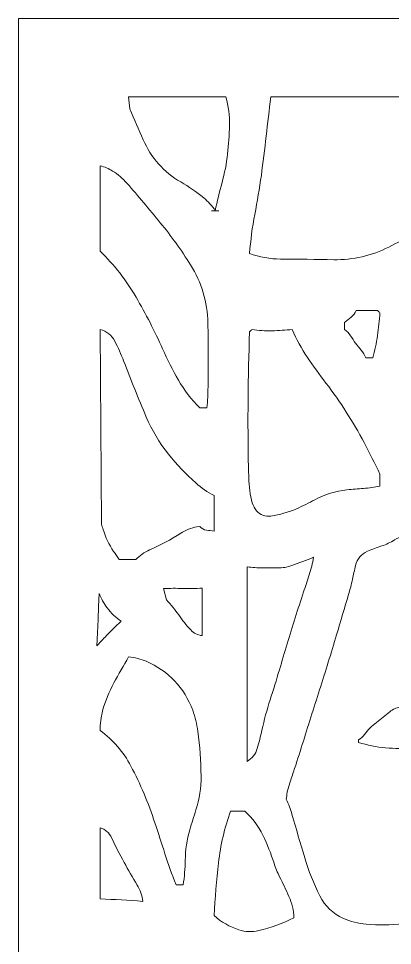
# Model space of a CAD drawing. Header units: centimetres. Extents: x -10 to 9.6, y -3.4 to 11.2.
# Drawn here: x 0.31 to 4.03, y 1.97 to 11.19 of the extents above; entities that cross this region are included whole.
import ezdxf

# ---------------------------------------------------------------- set-up
doc = ezdxf.new("R2010")
doc.units = ezdxf.units.CM
doc.header["$MEASUREMENT"] = 0
doc.layers.add('layer 1', color=7, linetype='Continuous')

msp = doc.modelspace()

# ---------------------------------------------------------------- linework, layer by layer
at = {"layer": 'layer 1', "color": 242, "lineweight": 9}
for points, knots in [([(0.3088, 11.19094), (0.3088, 11.19094), (9.64712, 11.19094), (9.64712, 11.19094), (9.64712, 11.19094), (9.64712, 11.19094), (9.64712, -3.4475), (9.64712, -3.4475), (9.64712, -3.4475), (9.64712, -3.4475), (0.3088, -3.4475), (0.3088, -3.4475), (0.3088, -3.4475), (0.3088, -3.4475), (0.3088, 11.19094), (0.3088, 11.19094)], [0, 0, 0, 0, 0.2, 0.2, 0.2, 0.2, 0.4, 0.4, 0.4, 0.4, 0.6, 0.6, 0.6, 0.6, 1, 1, 1, 1]), ([(1.41855, 10.29123), (1.46225, 10.18889), (1.50633, 10.08671), (1.55078, 9.9847), (1.55078, 9.9847), (1.6275, 9.80864), (1.75814, 9.66161), (1.92398, 9.56477), (1.92398, 9.56477), (2.00404, 9.51801), (2.08056, 9.46542), (2.15289, 9.40743), (2.15289, 9.40743), (2.19817, 9.37113), (2.23689, 9.32731), (2.26734, 9.2779), (2.26734, 9.2779), (2.28652, 9.37243), (2.30921, 9.46622), (2.33536, 9.55907), (2.33536, 9.55907), (2.36154, 9.65205), (2.38011, 9.74699), (2.3909, 9.84298), (2.3909, 9.84298), (2.40154, 9.93761), (2.40805, 10.03265), (2.41041, 10.12785), (2.41041, 10.12785), (2.41278, 10.22357), (2.40034, 10.31906), (2.37352, 10.41099), (2.37352, 10.41099), (2.37352, 10.41099), (1.40567, 10.41099), (1.40567, 10.41099), (1.40567, 10.41099), (1.40567, 10.41099), (1.41855, 10.29123), (1.41855, 10.29123)], [0, 0, 0, 0, 0.0909091, 0.0909091, 0.0909091, 0.0909091, 0.1818182, 0.1818182, 0.1818182, 0.1818182, 0.2727273, 0.2727273, 0.2727273, 0.2727273, 0.3636364, 0.3636364, 0.3636364, 0.3636364, 0.4545455, 0.4545455, 0.4545455, 0.4545455, 0.5454545, 0.5454545, 0.5454545, 0.5454545, 0.6363636, 0.6363636, 0.6363636, 0.6363636, 0.7272727, 0.7272727, 0.7272727, 0.7272727, 0.8181818, 0.8181818, 0.8181818, 0.8181818, 1, 1, 1, 1]), ([(2.82207, 10.41099), (2.80495, 10.28113), (2.78925, 10.1511), (2.775, 10.0209), (2.775, 10.0209), (2.76072, 9.89047), (2.74469, 9.76024), (2.72694, 9.63025), (2.72694, 9.63025), (2.70763, 9.50063), (2.68581, 9.37139), (2.66152, 9.24262), (2.66152, 9.24262), (2.63721, 9.11376), (2.61988, 8.98369), (2.6096, 8.85296), (2.6096, 8.85296), (2.70888, 8.81741), (2.81341, 8.79886), (2.91886, 8.79809), (2.91886, 8.79809), (3.09519, 8.7968), (3.2715, 8.79471), (3.4478, 8.7918), (3.4478, 8.7918), (3.63842, 8.78868), (3.82686, 8.83193), (3.99702, 8.91792), (3.99702, 8.91792), (4.07777, 8.95872), (4.15826, 9.00002), (4.23851, 9.0418), (4.23851, 9.0418), (4.24976, 9.10966), (4.27883, 9.17334), (4.3227, 9.22633), (4.3227, 9.22633), (4.39466, 9.31324), (4.45514, 9.40903), (4.50266, 9.51137), (4.50266, 9.51137), (4.55409, 9.62213), (4.5993, 9.73567), (4.63809, 9.85147), (4.63809, 9.85147), (4.6769, 9.96735), (4.7068, 10.08602), (4.72752, 10.20645), (4.72752, 10.20645), (4.73789, 10.26673), (4.74803, 10.32705), (4.75793, 10.38741), (4.75793, 10.38741), (4.75398, 10.39134), (4.75003, 10.39527), (4.7461, 10.39921), (4.7461, 10.39921), (4.74217, 10.40314), (4.73824, 10.40706), (4.73431, 10.41099), (4.73431, 10.41099), (4.73431, 10.41099), (2.82207, 10.41099), (2.82207, 10.41099)], [0, 0, 0, 0, 0.0588235, 0.0588235, 0.0588235, 0.0588235, 0.1176471, 0.1176471, 0.1176471, 0.1176471, 0.1764706, 0.1764706, 0.1764706, 0.1764706, 0.2352941, 0.2352941, 0.2352941, 0.2352941, 0.2941176, 0.2941176, 0.2941176, 0.2941176, 0.3529412, 0.3529412, 0.3529412, 0.3529412, 0.4117647, 0.4117647, 0.4117647, 0.4117647, 0.4705882, 0.4705882, 0.4705882, 0.4705882, 0.5294118, 0.5294118, 0.5294118, 0.5294118, 0.5882353, 0.5882353, 0.5882353, 0.5882353, 0.6470588, 0.6470588, 0.6470588, 0.6470588, 0.7058824, 0.7058824, 0.7058824, 0.7058824, 0.7647059, 0.7647059, 0.7647059, 0.7647059, 0.8235294, 0.8235294, 0.8235294, 0.8235294, 0.8823529, 0.8823529, 0.8823529, 0.8823529, 1, 1, 1, 1]), ([(1.12232, 8.87657), (1.26152, 8.74132), (1.38162, 8.58765), (1.47921, 8.41989), (1.47921, 8.41989), (1.57642, 8.25278), (1.66471, 8.08061), (1.74368, 7.90417), (1.74368, 7.90417), (1.7911, 7.79821), (1.84361, 7.69464), (1.90103, 7.59376), (1.90103, 7.59376), (1.95871, 7.49244), (2.03034, 7.39977), (2.11386, 7.31842), (2.11386, 7.31842), (2.11386, 7.31842), (2.18467, 7.31842), (2.18467, 7.31842), (2.18467, 7.31842), (2.1914, 7.38798), (2.19523, 7.45779), (2.19616, 7.52768), (2.19616, 7.52768), (2.19899, 7.73947), (2.19845, 7.95128), (2.19454, 8.16305), (2.19454, 8.16305), (2.19077, 8.36746), (2.13135, 8.56687), (2.02258, 8.73998), (2.02258, 8.73998), (1.93077, 8.88612), (1.82989, 9.02633), (1.7205, 9.15983), (1.7205, 9.15983), (1.61164, 9.2927), (1.50077, 9.42391), (1.38792, 9.55341), (1.38792, 9.55341), (1.34696, 9.60041), (1.29919, 9.64097), (1.24617, 9.67375), (1.24617, 9.67375), (1.20779, 9.69748), (1.16604, 9.71523), (1.12233, 9.72643), (1.12233, 9.72643), (1.12233, 9.72643), (1.12233, 8.87657), (1.12233, 8.87657)], [0, 0, 0, 0, 0.0714286, 0.0714286, 0.0714286, 0.0714286, 0.1428571, 0.1428571, 0.1428571, 0.1428571, 0.2142857, 0.2142857, 0.2142857, 0.2142857, 0.2857143, 0.2857143, 0.2857143, 0.2857143, 0.3571429, 0.3571429, 0.3571429, 0.3571429, 0.4285714, 0.4285714, 0.4285714, 0.4285714, 0.5, 0.5, 0.5, 0.5, 0.5714286, 0.5714286, 0.5714286, 0.5714286, 0.6428571, 0.6428571, 0.6428571, 0.6428571, 0.7142857, 0.7142857, 0.7142857, 0.7142857, 0.7857143, 0.7857143, 0.7857143, 0.7857143, 0.8571429, 0.8571429, 0.8571429, 0.8571429, 1, 1, 1, 1]), ([(3.88442, 8.28637), (3.88442, 8.28637), (3.67195, 8.28637), (3.67195, 8.28637), (3.67195, 8.28637), (3.66004, 8.26059), (3.64248, 8.23779), (3.62059, 8.21969), (3.62059, 8.21969), (3.59897, 8.2018), (3.57675, 8.18466), (3.55396, 8.16829), (3.55396, 8.16829), (3.55396, 8.16829), (3.55396, 8.09748), (3.55396, 8.09748), (3.55396, 8.09748), (3.57843, 8.08105), (3.59928, 8.05975), (3.61517, 8.03492), (3.61517, 8.03492), (3.64731, 7.98469), (3.68292, 7.93679), (3.72175, 7.89154), (3.72175, 7.89154), (3.74129, 7.86876), (3.75644, 7.84254), (3.76641, 7.81424), (3.76641, 7.81424), (3.76641, 7.81424), (3.83717, 7.81424), (3.83717, 7.81424), (3.83717, 7.81424), (3.85751, 7.88732), (3.87295, 7.96167), (3.88336, 8.0368), (3.88336, 8.0368), (3.89377, 8.11187), (3.902, 8.18722), (3.90805, 8.26278), (3.90805, 8.26278), (3.90409, 8.26668), (3.90015, 8.27061), (3.89623, 8.27454), (3.89623, 8.27454), (3.89229, 8.27849), (3.88836, 8.28242), (3.88442, 8.28637)], [0, 0, 0, 0, 0.0769231, 0.0769231, 0.0769231, 0.0769231, 0.1538462, 0.1538462, 0.1538462, 0.1538462, 0.2307692, 0.2307692, 0.2307692, 0.2307692, 0.3076923, 0.3076923, 0.3076923, 0.3076923, 0.3846154, 0.3846154, 0.3846154, 0.3846154, 0.4615385, 0.4615385, 0.4615385, 0.4615385, 0.5384615, 0.5384615, 0.5384615, 0.5384615, 0.6153846, 0.6153846, 0.6153846, 0.6153846, 0.6923077, 0.6923077, 0.6923077, 0.6923077, 0.7692308, 0.7692308, 0.7692308, 0.7692308, 0.8461538, 0.8461538, 0.8461538, 0.8461538, 1, 1, 1, 1]), ([(1.31119, 5.80756), (1.31119, 5.80756), (1.47648, 5.80756), (1.47648, 5.80756), (1.47648, 5.80756), (1.51569, 5.84849), (1.56251, 5.88141), (1.61428, 5.90447), (1.61428, 5.90447), (1.72155, 5.95224), (1.82521, 6.00768), (1.9245, 6.07037), (1.9245, 6.07037), (1.97386, 6.10154), (2.02841, 6.12368), (2.08553, 6.13574), (2.08553, 6.13574), (2.08553, 6.13574), (2.11386, 6.13811), (2.11386, 6.13811), (2.11386, 6.13811), (2.12977, 6.11693), (2.15387, 6.1035), (2.18024, 6.1011), (2.18024, 6.1011), (2.20548, 6.09881), (2.23061, 6.09538), (2.25555, 6.09084), (2.25555, 6.09084), (2.25555, 6.09084), (2.25555, 6.44495), (2.25555, 6.44495), (2.25555, 6.44495), (2.1901, 6.47949), (2.12905, 6.52181), (2.07374, 6.57098), (2.07374, 6.57098), (1.97499, 6.65874), (1.88389, 6.75479), (1.80147, 6.85804), (1.80147, 6.85804), (1.71196, 6.97017), (1.63791, 7.09385), (1.58131, 7.22569), (1.58131, 7.22569), (1.50208, 7.41032), (1.42691, 7.59667), (1.35588, 7.7846), (1.35588, 7.7846), (1.33029, 7.85237), (1.30052, 7.91848), (1.26674, 7.98255), (1.26674, 7.98255), (1.23677, 8.03938), (1.18443, 8.08105), (1.12233, 8.09748), (1.12233, 8.09748), (1.12233, 8.09748), (1.13479, 6.15997), (1.13479, 6.15997), (1.13479, 6.15997), (1.14059, 6.14317), (1.14602, 6.12625), (1.15105, 6.1092), (1.15105, 6.1092), (1.17419, 6.03085), (1.20966, 5.95669), (1.25613, 5.8895), (1.25613, 5.8895), (1.2655, 5.87597), (1.27488, 5.86245), (1.28426, 5.84893), (1.28426, 5.84893), (1.29366, 5.83542), (1.30263, 5.82162), (1.31119, 5.80756)], [0, 0, 0, 0, 0.05, 0.05, 0.05, 0.05, 0.1, 0.1, 0.1, 0.1, 0.15, 0.15, 0.15, 0.15, 0.2, 0.2, 0.2, 0.2, 0.25, 0.25, 0.25, 0.25, 0.3, 0.3, 0.3, 0.3, 0.35, 0.35, 0.35, 0.35, 0.4, 0.4, 0.4, 0.4, 0.45, 0.45, 0.45, 0.45, 0.5, 0.5, 0.5, 0.5, 0.55, 0.55, 0.55, 0.55, 0.6, 0.6, 0.6, 0.6, 0.65, 0.65, 0.65, 0.65, 0.7, 0.7, 0.7, 0.7, 0.75, 0.75, 0.75, 0.75, 0.8, 0.8, 0.8, 0.8, 0.85, 0.85, 0.85, 0.85, 0.9, 0.9, 0.9, 0.9, 1, 1, 1, 1]), ([(3.90805, 6.65741), (3.85767, 6.76337), (3.80509, 6.86825), (3.75031, 6.97201), (3.75031, 6.97201), (3.6406, 7.17983), (3.5137, 7.37807), (3.3709, 7.56473), (3.3709, 7.56473), (3.30696, 7.64832), (3.24514, 7.73352), (3.1855, 7.82023), (3.1855, 7.82023), (3.12571, 7.90716), (3.07511, 8.00008), (3.03454, 8.09748), (3.03454, 8.09748), (2.96783, 8.09069), (2.9009, 8.08623), (2.83388, 8.0841), (2.83388, 8.0841), (2.76673, 8.08198), (2.69952, 8.08646), (2.63324, 8.09748), (2.63324, 8.09748), (2.62929, 8.09356), (2.62536, 8.08962), (2.62143, 8.08569), (2.62143, 8.08569), (2.6175, 8.08175), (2.61356, 8.07782), (2.6096, 8.07391), (2.6096, 8.07391), (2.59392, 7.62545), (2.59001, 7.17667), (2.59788, 6.728), (2.59788, 6.728), (2.60015, 6.69209), (2.60149, 6.65613), (2.6019, 6.62016), (2.6019, 6.62016), (2.60285, 6.53632), (2.61471, 6.45298), (2.63719, 6.37219), (2.63719, 6.37219), (2.64522, 6.34337), (2.65963, 6.31675), (2.67937, 6.29427), (2.67937, 6.29427), (2.71469, 6.25408), (2.76771, 6.23423), (2.82073, 6.2414), (2.82073, 6.2414), (2.90965, 6.25341), (2.99639, 6.27797), (3.0784, 6.31437), (3.0784, 6.31437), (3.14003, 6.34171), (3.2006, 6.37132), (3.26002, 6.40317), (3.26002, 6.40317), (3.35924, 6.45635), (3.46782, 6.48992), (3.57975, 6.50203), (3.57975, 6.50203), (3.63453, 6.50795), (3.68945, 6.51259), (3.74444, 6.51594), (3.74444, 6.51594), (3.79953, 6.51929), (3.85424, 6.52715), (3.90805, 6.53942), (3.90805, 6.53942), (3.90805, 6.53942), (3.90805, 6.65741), (3.90805, 6.65741)], [0, 0, 0, 0, 0.05, 0.05, 0.05, 0.05, 0.1, 0.1, 0.1, 0.1, 0.15, 0.15, 0.15, 0.15, 0.2, 0.2, 0.2, 0.2, 0.25, 0.25, 0.25, 0.25, 0.3, 0.3, 0.3, 0.3, 0.35, 0.35, 0.35, 0.35, 0.4, 0.4, 0.4, 0.4, 0.45, 0.45, 0.45, 0.45, 0.5, 0.5, 0.5, 0.5, 0.55, 0.55, 0.55, 0.55, 0.6, 0.6, 0.6, 0.6, 0.65, 0.65, 0.65, 0.65, 0.7, 0.7, 0.7, 0.7, 0.75, 0.75, 0.75, 0.75, 0.8, 0.8, 0.8, 0.8, 0.85, 0.85, 0.85, 0.85, 0.9, 0.9, 0.9, 0.9, 1, 1, 1, 1]), ([(3.69559, 4.01338), (3.71898, 4.02683), (3.73909, 4.04529), (3.75449, 4.06745), (3.75449, 4.06745), (3.78675, 4.11389), (3.82673, 4.15448), (3.87267, 4.18746), (3.87267, 4.18746), (3.91903, 4.22072), (3.9637, 4.25628), (4.0065, 4.29402), (4.0065, 4.29402), (4.03525, 4.31936), (4.07104, 4.33538), (4.10909, 4.33994), (4.10909, 4.33994), (4.14498, 4.34424), (4.18102, 4.34731), (4.21712, 4.34915), (4.21712, 4.34915), (4.25348, 4.351), (4.28925, 4.35908), (4.32287, 4.37305), (4.32287, 4.37305), (4.42287, 4.41459), (4.517, 4.46897), (4.60293, 4.53487), (4.60293, 4.53487), (4.62834, 4.55435), (4.65675, 4.56958), (4.68705, 4.57995), (4.68705, 4.57995), (4.68483, 4.70762), (4.67152, 4.83484), (4.64726, 4.9602), (4.64726, 4.9602), (4.59838, 5.2129), (4.52628, 5.46049), (4.43187, 5.69993), (4.43187, 5.69993), (4.38492, 5.81901), (4.32814, 5.93395), (4.26211, 6.04361), (4.26211, 6.04361), (4.18999, 6.05671), (4.11563, 6.04252), (4.05342, 6.00375), (4.05342, 6.00375), (4.01336, 5.9788), (3.97044, 5.95872), (3.9256, 5.94397), (3.9256, 5.94397), (3.87771, 5.9282), (3.83049, 5.91043), (3.78408, 5.89071), (3.78408, 5.89071), (3.7241, 5.86521), (3.67991, 5.81269), (3.66509, 5.74923), (3.66509, 5.74923), (3.65446, 5.70373), (3.64427, 5.65811), (3.63454, 5.6124), (3.63454, 5.6124), (3.62363, 5.56134), (3.6106, 5.51076), (3.59549, 5.46078), (3.59549, 5.46078), (3.55521, 5.32751), (3.51535, 5.19412), (3.4759, 5.0606), (3.4759, 5.0606), (3.42178, 4.87766), (3.36558, 4.69534), (3.30735, 4.51367), (3.30735, 4.51367), (3.24913, 4.33201), (3.19151, 4.15014), (3.13449, 3.96809), (3.13449, 3.96809), (3.106, 3.87734), (3.07692, 3.78676), (3.04726, 3.69637), (3.04726, 3.69637), (3.03208, 3.65171), (3.01724, 3.60694), (3.00273, 3.56208), (3.00273, 3.56208), (2.98816, 3.51705), (2.97904, 3.47043), (2.97556, 3.42323), (2.97556, 3.42323), (2.99792, 3.37512), (3.0166, 3.32538), (3.03144, 3.27444), (3.03144, 3.27444), (3.07349, 3.13015), (3.11596, 2.98597), (3.15883, 2.84192), (3.15883, 2.84192), (3.19775, 2.71117), (3.24801, 2.58409), (3.30905, 2.4621), (3.30905, 2.4621), (3.35881, 2.36265), (3.44172, 2.28378), (3.54355, 2.23909), (3.54355, 2.23909), (3.61559, 2.20746), (3.69226, 2.18774), (3.77062, 2.1807), (3.77062, 2.1807), (3.89283, 2.16972), (4.01583, 2.17125), (4.13773, 2.18526), (4.13773, 2.18526), (4.24014, 2.19704), (4.34173, 2.21488), (4.44202, 2.23868), (4.44202, 2.23868), (4.54279, 2.2626), (4.63938, 2.30143), (4.72866, 2.35392), (4.72866, 2.35392), (4.81087, 2.40225), (4.89032, 2.45509), (4.96667, 2.51223), (4.96667, 2.51223), (5.04304, 2.56937), (5.12315, 2.62135), (5.20647, 2.66779), (5.20647, 2.66779), (5.21299, 2.74834), (5.21263, 2.82929), (5.2054, 2.90978), (5.2054, 2.90978), (5.18021, 3.19006), (5.10459, 3.46339), (4.98209, 3.71674), (4.98209, 3.71674), (4.92986, 3.82476), (4.86232, 3.92465), (4.78154, 4.01338), (4.78154, 4.01338), (4.69015, 4.00826), (4.59929, 3.99636), (4.50968, 3.97775), (4.50968, 3.97775), (4.42012, 3.95916), (4.32961, 3.94552), (4.23856, 3.93691), (4.23856, 3.93691), (4.14739, 3.92827), (4.05562, 3.92783), (3.96437, 3.93561), (3.96437, 3.93561), (3.87302, 3.94338), (3.78283, 3.96155), (3.69559, 3.98976), (3.69559, 3.98976), (3.69559, 3.98976), (3.69559, 4.01338), (3.69559, 4.01338)], [0, 0, 0, 0, 0.0238095, 0.0238095, 0.0238095, 0.0238095, 0.047619, 0.047619, 0.047619, 0.047619, 0.0714286, 0.0714286, 0.0714286, 0.0714286, 0.0952381, 0.0952381, 0.0952381, 0.0952381, 0.1190476, 0.1190476, 0.1190476, 0.1190476, 0.1428571, 0.1428571, 0.1428571, 0.1428571, 0.1666667, 0.1666667, 0.1666667, 0.1666667, 0.1904762, 0.1904762, 0.1904762, 0.1904762, 0.2142857, 0.2142857, 0.2142857, 0.2142857, 0.2380952, 0.2380952, 0.2380952, 0.2380952, 0.2619048, 0.2619048, 0.2619048, 0.2619048, 0.2857143, 0.2857143, 0.2857143, 0.2857143, 0.3095238, 0.3095238, 0.3095238, 0.3095238, 0.3333333, 0.3333333, 0.3333333, 0.3333333, 0.3571429, 0.3571429, 0.3571429, 0.3571429, 0.3809524, 0.3809524, 0.3809524, 0.3809524, 0.4047619, 0.4047619, 0.4047619, 0.4047619, 0.4285714, 0.4285714, 0.4285714, 0.4285714, 0.452381, 0.452381, 0.452381, 0.452381, 0.4761905, 0.4761905, 0.4761905, 0.4761905, 0.5, 0.5, 0.5, 0.5, 0.5238095, 0.5238095, 0.5238095, 0.5238095, 0.547619, 0.547619, 0.547619, 0.547619, 0.5714286, 0.5714286, 0.5714286, 0.5714286, 0.5952381, 0.5952381, 0.5952381, 0.5952381, 0.6190476, 0.6190476, 0.6190476, 0.6190476, 0.6428571, 0.6428571, 0.6428571, 0.6428571, 0.6666667, 0.6666667, 0.6666667, 0.6666667, 0.6904762, 0.6904762, 0.6904762, 0.6904762, 0.7142857, 0.7142857, 0.7142857, 0.7142857, 0.7380952, 0.7380952, 0.7380952, 0.7380952, 0.7619048, 0.7619048, 0.7619048, 0.7619048, 0.7857143, 0.7857143, 0.7857143, 0.7857143, 0.8095238, 0.8095238, 0.8095238, 0.8095238, 0.8333333, 0.8333333, 0.8333333, 0.8333333, 0.8571429, 0.8571429, 0.8571429, 0.8571429, 0.8809524, 0.8809524, 0.8809524, 0.8809524, 0.9047619, 0.9047619, 0.9047619, 0.9047619, 0.9285714, 0.9285714, 0.9285714, 0.9285714, 0.952381, 0.952381, 0.952381, 0.952381, 1, 1, 1, 1]), ([(2.58599, 5.73678), (2.58599, 5.73678), (2.58599, 3.80091), (2.58599, 3.80091), (2.58599, 3.80091), (2.63505, 3.82862), (2.6712, 3.8745), (2.68663, 3.9287), (2.68663, 3.9287), (2.70373, 3.98873), (2.71898, 4.04926), (2.73237, 4.11022), (2.73237, 4.11022), (2.75485, 4.21231), (2.78224, 4.31327), (2.81444, 4.41273), (2.81444, 4.41273), (2.84662, 4.51215), (2.87756, 4.61194), (2.90726, 4.71213), (2.90726, 4.71213), (2.93274, 4.79807), (2.95839, 4.88396), (2.98419, 4.96981), (2.98419, 4.96981), (3.03622, 5.14294), (3.09078, 5.3153), (3.14786, 5.48684), (3.14786, 5.48684), (3.16714, 5.54341), (3.18602, 5.60012), (3.20449, 5.65695), (3.20449, 5.65695), (3.22299, 5.71388), (3.23721, 5.77209), (3.24702, 5.83114), (3.24702, 5.83114), (3.17529, 5.80116), (3.10258, 5.77357), (3.02902, 5.74844), (3.02902, 5.74844), (2.98413, 5.7331), (2.93701, 5.7252), (2.88957, 5.72507), (2.88957, 5.72507), (2.8389, 5.72492), (2.78823, 5.72489), (2.73755, 5.72497), (2.73755, 5.72497), (2.68681, 5.72505), (2.63613, 5.729), (2.58599, 5.73678)], [0, 0, 0, 0, 0.0714286, 0.0714286, 0.0714286, 0.0714286, 0.1428571, 0.1428571, 0.1428571, 0.1428571, 0.2142857, 0.2142857, 0.2142857, 0.2142857, 0.2857143, 0.2857143, 0.2857143, 0.2857143, 0.3571429, 0.3571429, 0.3571429, 0.3571429, 0.4285714, 0.4285714, 0.4285714, 0.4285714, 0.5, 0.5, 0.5, 0.5, 0.5714286, 0.5714286, 0.5714286, 0.5714286, 0.6428571, 0.6428571, 0.6428571, 0.6428571, 0.7142857, 0.7142857, 0.7142857, 0.7142857, 0.7857143, 0.7857143, 0.7857143, 0.7857143, 0.8571429, 0.8571429, 0.8571429, 0.8571429, 1, 1, 1, 1]), ([(1.32994, 5.19611), (1.27776, 5.23263), (1.23127, 5.27669), (1.19201, 5.32683), (1.19201, 5.32683), (1.15838, 5.37105), (1.13143, 5.42), (1.11206, 5.47207), (1.11206, 5.47207), (1.11206, 5.47207), (1.10663, 5.34136), (1.10663, 5.34136), (1.10663, 5.34136), (1.10663, 5.34136), (1.10119, 5.21064), (1.10119, 5.21064), (1.10119, 5.21064), (1.10119, 5.21064), (1.09575, 5.07993), (1.09575, 5.07993), (1.09575, 5.07993), (1.09575, 5.07993), (1.09035, 4.94921), (1.09035, 4.94921), (1.09035, 4.94921), (1.11646, 4.9787), (1.14307, 5.00776), (1.17016, 5.03636), (1.17016, 5.03636), (1.22224, 5.09076), (1.27552, 5.14403), (1.32994, 5.19611)], [0, 0, 0, 0, 0.1111111, 0.1111111, 0.1111111, 0.1111111, 0.2222222, 0.2222222, 0.2222222, 0.2222222, 0.3333333, 0.3333333, 0.3333333, 0.3333333, 0.4444444, 0.4444444, 0.4444444, 0.4444444, 0.5555556, 0.5555556, 0.5555556, 0.5555556, 0.6666667, 0.6666667, 0.6666667, 0.6666667, 0.7777778, 0.7777778, 0.7777778, 0.7777778, 1, 1, 1, 1]), ([(2.13746, 5.5243), (2.07342, 5.51945), (2.00915, 5.51832), (1.94498, 5.5209), (1.94498, 5.5209), (1.88083, 5.52347), (1.81659, 5.5229), (1.75248, 5.5192), (1.75248, 5.5192), (1.75248, 5.5192), (1.78334, 5.40622), (1.78334, 5.40622), (1.78334, 5.40622), (1.82715, 5.35975), (1.86739, 5.31005), (1.90372, 5.25754), (1.90372, 5.25754), (1.94005, 5.20503), (1.98006, 5.15516), (2.02346, 5.10833), (2.02346, 5.10833), (2.05325, 5.07618), (2.09382, 5.05616), (2.13746, 5.05211), (2.13746, 5.05211), (2.13746, 5.05211), (2.13746, 5.5243), (2.13746, 5.5243)], [0, 0, 0, 0, 0.125, 0.125, 0.125, 0.125, 0.25, 0.25, 0.25, 0.25, 0.375, 0.375, 0.375, 0.375, 0.5, 0.5, 0.5, 0.5, 0.625, 0.625, 0.625, 0.625, 0.75, 0.75, 0.75, 0.75, 1, 1, 1, 1]), ([(1.87783, 2.57335), (1.87783, 2.57335), (1.9486, 2.57335), (1.9486, 2.57335), (1.9486, 2.57335), (1.96142, 2.65361), (1.96831, 2.73471), (1.96921, 2.81598), (1.96921, 2.81598), (1.97035, 2.91901), (1.9857, 3.02141), (2.0148, 3.12024), (2.0148, 3.12024), (2.03422, 3.18617), (2.05452, 3.25184), (2.07571, 3.31723), (2.07571, 3.31723), (2.11095, 3.42595), (2.12829, 3.53965), (2.12704, 3.65393), (2.12704, 3.65393), (2.12541, 3.80318), (2.1145, 3.95216), (2.09434, 4.10005), (2.09434, 4.10005), (2.08463, 4.1714), (2.06745, 4.24153), (2.04309, 4.3093), (2.04309, 4.3093), (1.96326, 4.52853), (1.7963, 4.70477), (1.58165, 4.79618), (1.58165, 4.79618), (1.52569, 4.82002), (1.46628, 4.83469), (1.40567, 4.83964), (1.40567, 4.83964), (1.3551, 4.75396), (1.30576, 4.66757), (1.25765, 4.58049), (1.25765, 4.58049), (1.20935, 4.49308), (1.17194, 4.40011), (1.14623, 4.30362), (1.14623, 4.30362), (1.12922, 4.23979), (1.12117, 4.17391), (1.12232, 4.10787), (1.12232, 4.10787), (1.24952, 4.01486), (1.3539, 3.89404), (1.42747, 3.7547), (1.42747, 3.7547), (1.52296, 3.57385), (1.60302, 3.38524), (1.6668, 3.19093), (1.6668, 3.19093), (1.70073, 3.08756), (1.73423, 2.98406), (1.76732, 2.88043), (1.76732, 2.88043), (1.80042, 2.77676), (1.83729, 2.67434), (1.87783, 2.57334)], [0, 0, 0, 0, 0.0588235, 0.0588235, 0.0588235, 0.0588235, 0.1176471, 0.1176471, 0.1176471, 0.1176471, 0.1764706, 0.1764706, 0.1764706, 0.1764706, 0.2352941, 0.2352941, 0.2352941, 0.2352941, 0.2941176, 0.2941176, 0.2941176, 0.2941176, 0.3529412, 0.3529412, 0.3529412, 0.3529412, 0.4117647, 0.4117647, 0.4117647, 0.4117647, 0.4705882, 0.4705882, 0.4705882, 0.4705882, 0.5294118, 0.5294118, 0.5294118, 0.5294118, 0.5882353, 0.5882353, 0.5882353, 0.5882353, 0.6470588, 0.6470588, 0.6470588, 0.6470588, 0.7058824, 0.7058824, 0.7058824, 0.7058824, 0.7647059, 0.7647059, 0.7647059, 0.7647059, 0.8235294, 0.8235294, 0.8235294, 0.8235294, 0.8823529, 0.8823529, 0.8823529, 0.8823529, 1, 1, 1, 1]), ([(2.42076, 3.30518), (2.3605, 3.13939), (2.32025, 2.96706), (2.30084, 2.79174), (2.30084, 2.79174), (2.28149, 2.61702), (2.2664, 2.44187), (2.25555, 2.26643), (2.25555, 2.26643), (2.3273, 2.20275), (2.41132, 2.15448), (2.50248, 2.12458), (2.50248, 2.12458), (2.56671, 2.10352), (2.63551, 2.10077), (2.70121, 2.11665), (2.70121, 2.11665), (2.82231, 2.14592), (2.93964, 2.18896), (3.05094, 2.24495), (3.05094, 2.24495), (3.04903, 2.31792), (3.03248, 2.38974), (3.00225, 2.45618), (3.00225, 2.45618), (2.97232, 2.52196), (2.94115, 2.58717), (2.90876, 2.65177), (2.90876, 2.65177), (2.88679, 2.69558), (2.8683, 2.74106), (2.85346, 2.78777), (2.85346, 2.78777), (2.8232, 2.88302), (2.78609, 2.97597), (2.74241, 3.06587), (2.74241, 3.06587), (2.69838, 3.15652), (2.63727, 3.23776), (2.56238, 3.30518), (2.56238, 3.30518), (2.56238, 3.30518), (2.42076, 3.30518), (2.42076, 3.30518)], [0, 0, 0, 0, 0.0833333, 0.0833333, 0.0833333, 0.0833333, 0.1666667, 0.1666667, 0.1666667, 0.1666667, 0.25, 0.25, 0.25, 0.25, 0.3333333, 0.3333333, 0.3333333, 0.3333333, 0.4166667, 0.4166667, 0.4166667, 0.4166667, 0.5, 0.5, 0.5, 0.5, 0.5833333, 0.5833333, 0.5833333, 0.5833333, 0.6666667, 0.6666667, 0.6666667, 0.6666667, 0.75, 0.75, 0.75, 0.75, 0.8333333, 0.8333333, 0.8333333, 0.8333333, 1, 1, 1, 1]), ([(1.12232, 2.43175), (1.26414, 2.42747), (1.40583, 2.41959), (1.54726, 2.40813), (1.54726, 2.40813), (1.53919, 2.46536), (1.51991, 2.52043), (1.4905, 2.5702), (1.4905, 2.5702), (1.44627, 2.64505), (1.40289, 2.72042), (1.36038, 2.79628), (1.36038, 2.79628), (1.31568, 2.87605), (1.27418, 2.95758), (1.23597, 3.04066), (1.23597, 3.04066), (1.21399, 3.08846), (1.17265, 3.12455), (1.12233, 3.13989), (1.12233, 3.13989), (1.12233, 3.13989), (1.12233, 2.43175), (1.12233, 2.43175)], [0, 0, 0, 0, 0.1428571, 0.1428571, 0.1428571, 0.1428571, 0.2857143, 0.2857143, 0.2857143, 0.2857143, 0.4285714, 0.4285714, 0.4285714, 0.4285714, 0.5714286, 0.5714286, 0.5714286, 0.5714286, 0.7142857, 0.7142857, 0.7142857, 0.7142857, 1, 1, 1, 1])]:
    msp.add_open_spline(points, degree=3, knots=knots, dxfattribs=at)
msp.add_open_spline([(2.23193, 9.2779), (2.23193, 9.2779), (2.30276, 9.2779), (2.30276, 9.2779)], degree=3, dxfattribs=at)

doc.saveas('drawing.dxf')
